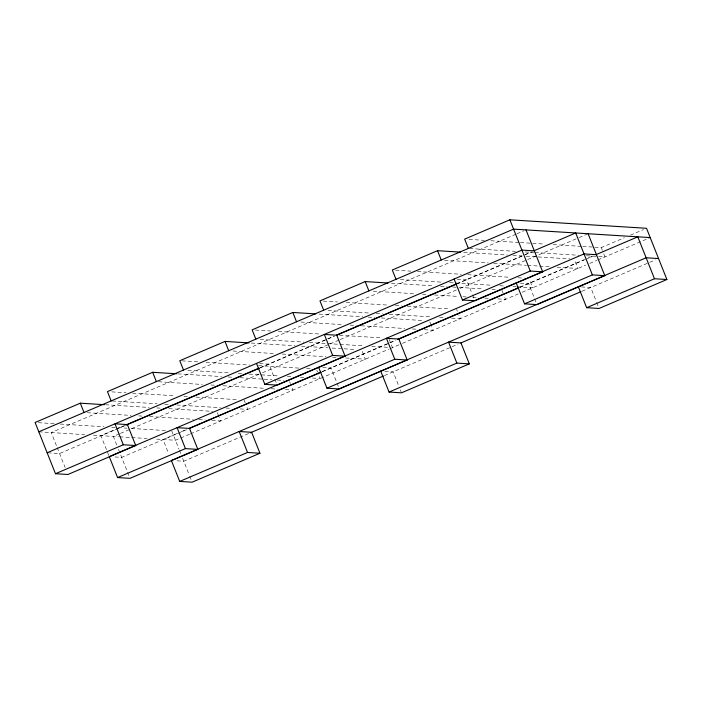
<?xml version="1.0" encoding="UTF-8"?>
<svg xmlns="http://www.w3.org/2000/svg" width="702" height="702" viewBox="0 0 702 702"><rect width="100%" height="100%" fill="white"/><g stroke="black" fill="none" stroke-linecap="round" stroke-linejoin="round"><path stroke-width="0.53" stroke-dasharray="3.51 2.63" d="M515.926 234.205L51.228 432.572L56.792 446.542M516.935 233.766L523.99 230.756M124.096 425.754L100.912 435.652L108.854 455.616M260.179 367.664L326.711 339.259M327.72 338.829L333.766 336.249M456.748 283.757L524.28 254.923M525.289 254.493L531.335 251.913M125.395 425.43L59.565 453.527L48.184 452.825M260.161 367.901L334.757 336.056M456.73 283.994L532.353 251.711M119.384 433.836L113.338 436.425L116.909 445.401M120.393 433.406L261.513 373.166M262.522 372.736L329.054 344.34M330.063 343.901L339.127 340.031M340.137 339.601L459.082 288.829M460.091 288.399L526.623 259.994M527.632 259.565L578.027 238.048M579.036 237.618L587.1 234.178M594.734 247.174L601.298 247.587L624.403 237.715M630.431 235.144L643.497 229.572M177.132 433.476L163.022 439.496L168.585 453.474M181.169 431.756L186.205 429.606M322.288 371.516L388.82 343.111M389.829 342.681L394.866 340.531M519.857 287.171L584.371 259.635M588.408 257.915L592.435 256.186M186.513 429.703L121.674 457.379L113.399 456.87M322.271 371.753L395.867 340.33M519.84 287.408L584.485 259.81M585.477 259.389L592.462 256.405M189.558 434.248L175.447 440.268L154.677 438.987M190.567 433.818L389.145 349.043M390.154 348.613L401.421 343.804M402.413 343.383L518.173 293.962M522.2 292.243L585.705 265.137M589.741 263.417L596.797 260.398M597.806 259.968L649.218 238.022M248.613 433.555L183.784 461.232L175.5 460.714M384.38 375.596L457.967 344.182M581.949 291.26L655.571 259.828M469.033 239.382L484.336 240.338M490.891 240.742L519.313 242.506M520.41 242.567L544.454 244.059M553.202 244.603L581.616 246.367M582.713 246.428L593.646 247.113M469.454 248.499L515.365 251.342M525.21 251.957L533.95 252.492M535.047 252.562L578.764 255.274M586.416 255.747L605.001 256.897L602.781 251.307M463.759 252.325L507.485 255.028M512.951 255.37L521.7 255.914M526.07 256.186L537.004 256.862M538.092 256.932L569.796 258.898M444.515 260.214L488.241 262.925M493.708 263.259L526.5 265.295M527.588 265.365L538.522 266.04M539.61 266.111L550.543 266.786M557.107 267.19L577.869 268.48L574.534 260.1M395.595 270.2L410.898 271.147M417.453 271.56L461.179 274.263M467.734 274.675L510.363 277.316M518.015 277.79L524.578 278.194M457.204 279.229L466.523 279.808L472.077 293.778M520.349 283.143L528.624 283.661L536.17 302.623M581.423 286.934L590.733 287.504L596.296 301.483M400.394 279.589L443.023 282.23M449.578 282.634L492.207 285.275M499.859 285.749L505.326 286.091M512.978 286.565L516.26 286.767M517.356 286.837L532.66 287.785L529.317 279.396M391.418 283.204L434.047 285.846M440.602 286.258L447.165 286.662M452.632 287.004L458.099 287.337M459.187 287.408L483.239 288.899M491.979 289.435L495.261 289.645M373.262 291.163L415.891 293.805M422.446 294.217L426.825 294.489M434.477 294.963L458.52 296.446M462.899 296.718L466.172 296.928M472.736 297.332L477.106 297.604M484.757 298.078L489.127 298.35M497.876 298.885L505.528 299.359L504.045 295.639M323.245 301.088L337.451 301.965M346.2 302.509L388.829 305.151M395.393 305.554L401.948 305.967M407.414 306.3L450.043 308.941M328.045 310.468L370.674 313.11M376.14 313.452L382.695 313.855M389.259 314.259L431.888 316.9M439.54 317.374L443.91 317.646M451.561 318.12L460.31 318.664L458.827 314.944M319.068 314.092L362.794 316.804M368.26 317.137L374.815 317.541M381.379 317.953L424.008 320.595M300.912 322.051L343.541 324.693M350.105 325.096L356.66 325.509M361.039 325.772L404.756 328.483M412.407 328.957L416.786 329.229M424.438 329.703L433.178 330.247L431.695 326.518M255.423 330.037L270.726 330.984M278.378 331.458L321.007 334.108M339.584 335.258L382.221 337.899M260.223 339.426L303.94 342.128M309.406 342.471L338.926 344.296M340.014 344.366L362.969 345.788M371.718 346.332L388.109 347.35M251.246 343.041L294.972 345.753M301.527 346.156L327.764 347.788M332.134 348.06L343.067 348.736M344.155 348.797L355.089 349.482M233.09 351L275.719 353.641M282.283 354.054L326 356.765M332.564 357.169L336.934 357.441M345.682 357.985L365.356 359.196L362.021 350.816M259.608 363.583L268.919 364.162L274.482 378.132M322.745 367.497L331.028 368.006L338.575 386.969M384.854 371.349L393.138 371.858L398.701 385.828M181.976 360.854L198.376 361.872M206.028 362.346L249.754 365.058M258.494 365.602L298.938 368.102M306.59 368.576L310.968 368.848M187.873 370.305L230.502 372.946M238.153 373.42L242.523 373.692M249.087 374.096L279.694 376M287.346 376.474L291.716 376.737M300.465 377.281L303.738 377.483M312.487 378.027L320.138 378.501L317.909 372.911M177.808 373.859L221.525 376.57M228.089 376.974L233.555 377.316M240.11 377.72L263.066 379.141M264.163 379.212L271.814 379.685M277.272 380.028L283.836 380.431M158.555 381.748L202.281 384.459M211.021 385.003L214.303 385.205M223.052 385.749L265.681 388.39M271.147 388.732L277.702 389.136M285.354 389.61L293.006 390.084L291.892 387.293M111.82 391.874L126.027 392.751M132.59 393.164L175.219 395.805M183.968 396.349L188.338 396.612M195.99 397.095L238.619 399.736M112.25 400.982L157.064 403.764M164.716 404.238L169.085 404.51M176.737 404.984L220.463 407.695M225.93 408.029L231.397 408.371M240.137 408.915L247.788 409.389L246.683 406.59M105.458 404.747L149.184 407.45M156.836 407.923L160.109 408.134M168.857 408.669L212.583 411.381M87.302 412.706L131.028 415.408M138.68 415.891L141.962 416.093M149.614 416.567L193.331 419.278M198.798 419.612L205.361 420.015M211.916 420.428L220.665 420.972L219.182 417.242M38.382 422.692L54.774 423.71M60.24 424.043L103.966 426.755M111.618 427.228L117.085 427.571M118.173 427.632L126.922 428.176M131.292 428.448L166.269 430.616M38.803 431.8L84.714 434.643M93.463 435.187L118.603 436.749M119.7 436.82L130.625 437.495M131.722 437.557L147.025 438.513M601.298 247.587L602.404 250.377M596.691 302.474L598.674 307.467M501.816 290.049L503.676 294.708M472.472 294.779L474.061 298.771M456.598 309.354L457.344 311.214M429.843 321.867L431.326 325.588M389.145 339.233L392.488 347.622M400.289 389.821L401.079 391.821M316.804 370.121L317.541 371.981M289.672 381.704L290.409 383.564M274.877 379.133L276.465 383.125M244.085 400.07L245.2 402.869M217.322 412.583L218.805 416.312M171.736 430.958L179.019 449.254M179.414 450.254L181.002 454.247M182.59 458.231L189.347 475.201M189.742 476.202L191.725 481.186M118.498 449.394L129.221 476.342M57.187 447.543L65.128 467.506"/><path stroke-width="1.05" d="M104.361 404.677L80.318 403.185L35.1 422.49L55.484 473.718L67.91 474.491L135.732 445.533L127.395 424.578L114.97 423.806L123.315 444.77L135.732 445.533M176.711 373.789L152.667 372.297L107.45 391.602L111.153 400.921M249.061 342.909L225.009 341.418L179.791 360.723L183.503 370.033M315.786 313.891L292.831 312.46L252.141 329.835L255.844 339.154M388.136 283.003L365.18 281.581L319.963 300.886L323.675 310.196M460.486 252.123L437.53 250.693L392.313 269.998L396.016 279.317M578.316 286.741L586.653 307.695L599.078 308.468L666.9 279.51L646.516 228.282L509.871 219.814L464.654 239.119L468.366 248.429M38.803 431.8L513.583 229.124L650.219 237.592M47.148 452.764L521.919 250.087L534.345 250.86M127.123 424.464L259.17 368.094M336.793 334.959L456.748 283.757M534.362 250.623L575.693 232.976L592.374 274.894L604.791 275.667L588.109 233.748M126.097 425.131L259.152 368.331M336.749 335.205L345.086 356.168L332.669 355.396L324.324 334.442L336.749 335.205L456.73 283.994M55.484 473.718L123.315 444.77M256.502 363.39L264.838 384.354L332.669 355.396M454.097 279.036L462.434 300L530.264 271.042L542.681 271.814L526 229.896M345.086 356.168L277.264 385.117L264.838 384.354M542.681 271.814L474.859 300.772L462.434 300M189.233 428.317L320.27 372.376M397.894 339.241L517.848 288.031M596.472 254.466L637.793 236.828L654.475 278.747L666.9 279.51M189.215 428.545L321.262 372.183M397.876 339.478L518.831 287.838M596.454 254.703L584.029 253.931L109.258 456.607L117.594 477.571L185.425 448.613L197.841 449.385L189.505 428.422L177.079 427.658L185.425 448.613M318.611 367.243L326.948 388.197L394.77 359.248L407.195 360.012L398.859 339.057L386.433 338.285L394.77 359.248M516.207 282.888L524.543 303.843L592.374 274.894M197.841 449.385L130.019 478.334L117.594 477.571M407.195 360.012L339.373 388.969L326.948 388.197M604.791 275.667L536.969 304.615L524.543 303.843M250.316 432.827L383.371 376.026M460.96 342.909L469.305 363.864L456.879 363.092L448.543 342.137L460.96 342.909L580.94 291.69M658.564 258.555L646.138 257.783L171.367 460.459L179.703 481.414L247.525 452.465L259.951 453.238L251.606 432.274L239.189 431.502L247.525 452.465M380.712 371.086L389.057 392.049L456.879 363.092M586.653 307.695L654.475 278.747M259.951 453.238L192.129 482.186L179.703 481.414M469.305 363.864L401.483 392.822L389.057 392.049M509.871 219.814L530.264 271.042M437.53 250.693L441.233 260.012M365.18 281.581L368.892 290.891M292.831 312.46L296.542 321.779M225.009 341.418L228.72 350.737M152.667 372.297L156.37 381.616M80.318 403.185L84.021 412.504"/></g></svg>
